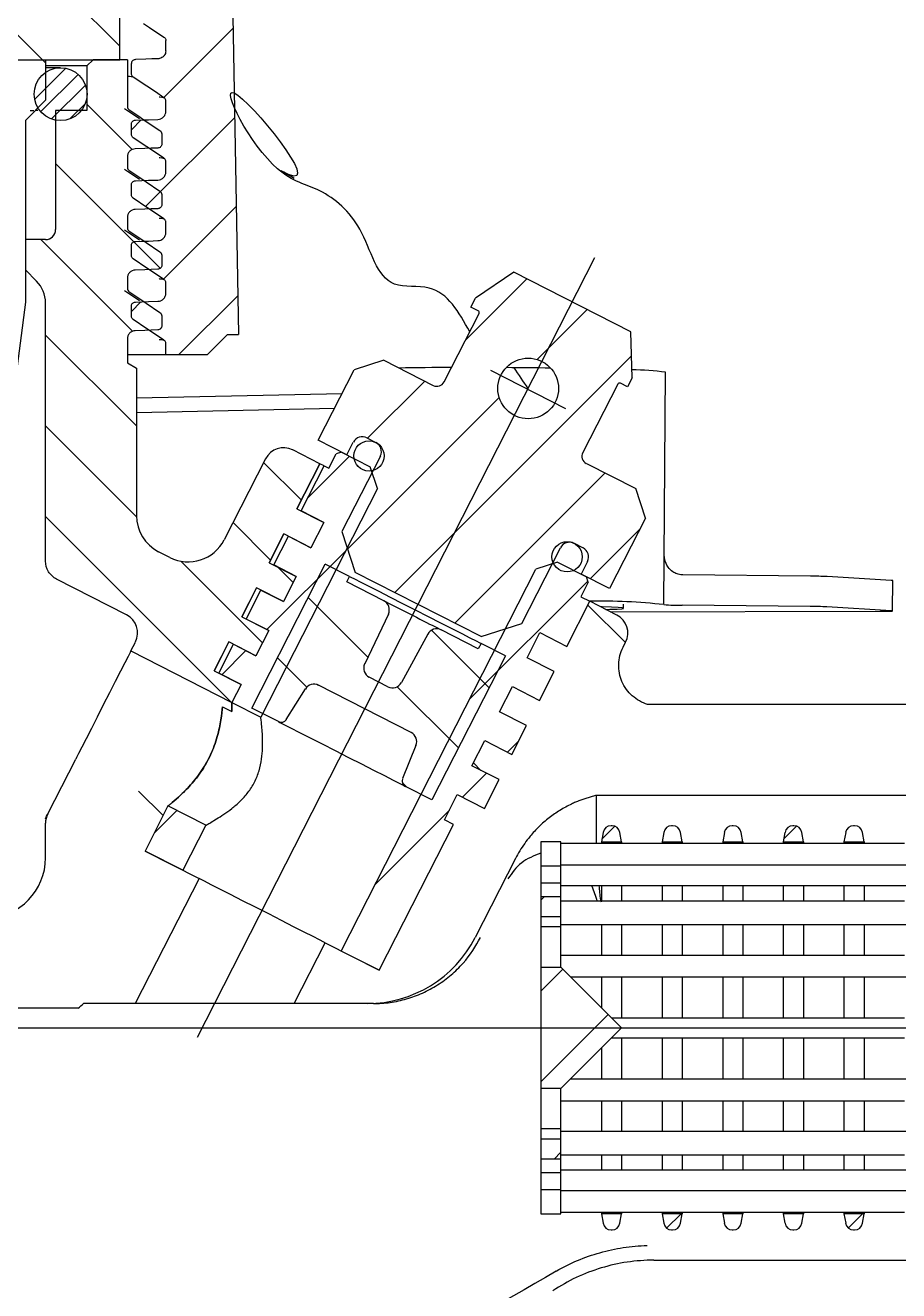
# Model space of a CAD drawing. Header units: inches. Extents: x -0.9 to 9.06, y 0 to 7.13.
# Drawn here: x 7.159 to 8.163, y 4.475 to 5.93 of the extents above; entities that cross this region are included whole.
import ezdxf

# ---------------------------------------------------------------- set-up
doc = ezdxf.new("R2010")
doc.units = ezdxf.units.IN
doc.header["$MEASUREMENT"] = 0
doc.layers.add('NETAFIM-L-DETL-013M', color=1, linetype='Continuous')
doc.layers.add('NETAFIM-L-DETL-TEXT-LEADER-025M', color=2, linetype='Continuous')

msp = doc.modelspace()

# ---------------------------------------------------------------- linework, layer by layer
at = {"layer": 'NETAFIM-L-DETL-013M'}
for p, q in [((7.3942, 6.1307), (7.4039, 5.5745)), ((7.2674, 5.9063), (7.1528, 6.0208)), ((7.2674, 5.8907), (7.2674, 6.0208)), ((7.1786, 5.8907), (7.1395, 5.9297)), ((7.2949, 5.9325), (7.3017, 5.9279)), ((7.3017, 5.9279), (7.3183, 5.9167)), ((7.3181, 5.8472), (7.3978, 5.9269)), ((7.3204, 5.9011), (7.3204, 5.9129)), ((7.1042, 5.8907), (7.1821, 5.8907)), ((7.1395, 5.8907), (7.2674, 5.8907)), ((7.1696, 5.8449), (7.2056, 5.8809)), ((7.1821, 5.8872), (7.1786, 5.8907)), ((7.1821, 5.8907), (7.1821, 5.8442)), ((7.2297, 5.8837), (7.1821, 5.8837)), ((7.1994, 5.8815), (7.1821, 5.8815)), ((7.2367, 5.8907), (7.2297, 5.8837)), ((7.2297, 5.8837), (7.2297, 5.8325)), ((7.2762, 5.8907), (7.2367, 5.8907)), ((7.2762, 5.8907), (7.2762, 5.8369)), ((7.2809, 5.8746), (7.2809, 5.8863)), ((7.2973, 5.8913), (7.2854, 5.8909)), ((7.3044, 5.8916), (7.2973, 5.8913)), ((7.3114, 5.8918), (7.3044, 5.8916)), ((7.1766, 5.831), (7.2195, 5.8739)), ((7.2987, 5.8602), (7.2829, 5.8708)), ((7.189, 5.8226), (7.228, 5.8615)), ((7.3085, 5.8536), (7.2987, 5.8602)), ((7.3183, 5.847), (7.3085, 5.8536)), ((7.1821, 5.8442), (7.1589, 5.8209)), ((7.21, 5.8227), (7.2279, 5.8405)), ((7.2818, 5.7874), (7.2297, 5.8395)), ((7.3204, 5.8314), (7.3204, 5.8432)), ((7.1643, 5.8325), (7.1686, 5.8325)), ((7.1734, 5.8325), (7.1705, 5.8325)), ((7.1937, 5.8325), (7.1937, 5.6954)), ((7.2297, 5.8325), (7.1937, 5.8325)), ((7.29, 5.8226), (7.2729, 5.8342)), ((7.2783, 5.833), (7.2881, 5.8264)), ((7.2881, 5.8264), (7.2979, 5.8198)), ((7.2929, 5.8214), (7.3004, 5.8217)), ((7.297, 5.7218), (7.3996, 5.8244)), ((7.3004, 5.8217), (7.3114, 5.8221)), ((7.1589, 5.8209), (7.1589, 5.6117)), ((7.2809, 5.81), (7.2922, 5.8214)), ((7.2809, 5.8156), (7.2809, 5.8165)), ((7.2809, 5.8132), (7.2809, 5.8156)), ((7.2809, 5.8049), (7.2809, 5.8132)), ((7.2854, 5.8212), (7.2929, 5.8214)), ((7.2979, 5.8198), (7.3137, 5.8093)), ((7.2987, 5.7905), (7.2829, 5.801)), ((7.3158, 5.8054), (7.3158, 5.7938)), ((7.2762, 5.7789), (7.2762, 5.7671)), ((7.2962, 5.7886), (7.2852, 5.7882)), ((7.3037, 5.7889), (7.2962, 5.7886)), ((7.3085, 5.7839), (7.2987, 5.7905)), ((7.3113, 5.7891), (7.3037, 5.7889)), ((7.3183, 5.7773), (7.3085, 5.7839)), ((7.3141, 5.6508), (7.1937, 5.7712)), ((7.29, 5.7529), (7.2729, 5.7644)), ((7.3204, 5.7616), (7.3204, 5.7734)), ((7.2783, 5.7633), (7.2881, 5.7567)), ((7.2854, 5.7514), (7.2929, 5.7517)), ((7.2881, 5.7567), (7.2979, 5.7501)), ((7.2929, 5.7517), (7.3004, 5.752)), ((7.2979, 5.7501), (7.3137, 5.7395)), ((7.3004, 5.752), (7.3114, 5.7523)), ((7.2809, 5.7458), (7.2809, 5.7468)), ((7.2809, 5.7435), (7.2809, 5.7458)), ((7.2809, 5.7352), (7.2809, 5.7435)), ((7.3158, 5.7357), (7.3158, 5.724)), ((7.2987, 5.7207), (7.2829, 5.7313)), ((7.3085, 5.7141), (7.2987, 5.7207)), ((7.3178, 5.6382), (7.4014, 5.7218)), ((7.2762, 5.7092), (7.2762, 5.6974)), ((7.2962, 5.7189), (7.2852, 5.7185)), ((7.3037, 5.7191), (7.2962, 5.7189)), ((7.3113, 5.7194), (7.3037, 5.7191)), ((7.3183, 5.7076), (7.3085, 5.7141)), ((7.29, 5.6831), (7.2729, 5.6947)), ((7.2783, 5.6936), (7.2881, 5.687)), ((7.3204, 5.6919), (7.3204, 5.7037)), ((7.1589, 5.6838), (7.1589, 5.6489)), ((7.1821, 5.6838), (7.1589, 5.6838)), ((7.2821, 5.5784), (7.1767, 5.6838)), ((7.2809, 5.6761), (7.2809, 5.6771)), ((7.2809, 5.6738), (7.2809, 5.6761)), ((7.2854, 5.6817), (7.2929, 5.682)), ((7.2881, 5.687), (7.2979, 5.6804)), ((7.2929, 5.682), (7.3004, 5.6822)), ((7.2979, 5.6804), (7.3137, 5.6698)), ((7.3004, 5.6822), (7.3114, 5.6826)), ((7.2809, 5.6654), (7.2809, 5.6738)), ((7.2987, 5.651), (7.2829, 5.6616)), ((7.3158, 5.6659), (7.3158, 5.6543)), ((7.3569, 4.7665), (7.8138, 5.6632)), ((7.1719, 5.6359), (7.1589, 5.6489)), ((7.2962, 5.6491), (7.2852, 5.6488)), ((7.3037, 5.6494), (7.2962, 5.6491)), ((7.3085, 5.6444), (7.2987, 5.651)), ((7.3113, 5.6497), (7.3037, 5.6494)), ((7.2762, 5.6395), (7.2762, 5.6277)), ((7.3183, 5.6378), (7.3085, 5.6444)), ((7.3204, 5.6222), (7.3204, 5.634)), ((7.6647, 5.5677), (7.7357, 5.6386)), ((7.7205, 5.6464), (7.6766, 5.6165)), ((7.8551, 5.5778), (7.7205, 5.6464)), ((7.29, 5.6134), (7.2729, 5.625)), ((7.2783, 5.6238), (7.2881, 5.6172)), ((7.3352, 5.5513), (7.4031, 5.6192)), ((7.1589, 5.6117), (7.1007, 5.1701)), ((7.1821, 5.3141), (7.1821, 5.6112)), ((7.2809, 5.6013), (7.2918, 5.6122)), ((7.2809, 5.6064), (7.2809, 5.6073)), ((7.2809, 5.604), (7.2809, 5.6064)), ((7.2809, 5.5957), (7.2809, 5.604)), ((7.2854, 5.612), (7.2929, 5.6122)), ((7.2881, 5.6172), (7.2979, 5.6106)), ((7.2929, 5.6122), (7.3004, 5.6125)), ((7.2979, 5.6106), (7.3137, 5.6001)), ((7.3004, 5.6125), (7.3114, 5.6129)), ((7.6713, 5.6062), (7.6766, 5.6165)), ((7.6796, 5.602), (7.6713, 5.6062)), ((7.7474, 5.546), (7.8048, 5.6034)), ((7.2987, 5.5813), (7.2829, 5.5918)), ((7.3158, 5.5962), (7.3158, 5.5846)), ((7.6405, 5.5201), (7.6806, 5.5988)), ((7.2962, 5.5794), (7.2852, 5.579)), ((7.3037, 5.5797), (7.2962, 5.5794)), ((7.3085, 5.5747), (7.2987, 5.5813)), ((7.3113, 5.5799), (7.3037, 5.5797)), ((7.3183, 5.5681), (7.3085, 5.5747)), ((7.3681, 5.5513), (7.3913, 5.5745)), ((7.3913, 5.5745), (7.4039, 5.5745)), ((7.8567, 5.5247), (7.8551, 5.5778)), ((7.2867, 5.4695), (7.1821, 5.574)), ((7.2762, 5.5697), (7.2762, 5.542)), ((7.3204, 5.5524), (7.3204, 5.5642)), ((7.3203, 5.5513), (7.3204, 5.5524)), ((7.3681, 5.5513), (7.3203, 5.5513)), ((7.571, 5.5451), (7.5372, 5.5341)), ((7.571, 5.5451), (7.628, 5.5161)), ((7.5836, 5.2778), (7.8559, 5.5502)), ((7.2762, 5.542), (7.2867, 5.536)), ((7.2867, 5.536), (7.2867, 5.3663)), ((7.4958, 5.453), (7.5372, 5.5341)), ((7.6936, 5.5337), (7.78, 5.4897)), ((7.8932, 5.2641), (7.8952, 5.5313)), ((7.5525, 5.4554), (7.6181, 5.5211)), ((7.8401, 5.5176), (7.8, 5.4389)), ((7.8515, 5.5144), (7.8432, 5.5186)), ((7.8567, 5.5247), (7.8515, 5.5144)), ((7.5231, 5.5064), (7.2867, 5.5014)), ((7.5293, 5.3279), (7.7038, 5.5024)), ((7.2867, 5.4851), (7.5147, 5.4899)), ((7.2867, 5.3651), (7.1821, 5.4697)), ((7.5286, 5.4363), (7.4958, 5.453)), ((7.5286, 5.4363), (7.536, 5.4508)), ((7.5516, 5.4558), (7.562, 5.4506)), ((7.435, 5.4318), (7.3876, 5.3386)), ((7.4974, 5.4261), (7.4663, 5.4419)), ((7.4839, 5.3868), (7.5317, 5.4347)), ((7.5077, 5.4208), (7.5162, 5.4374)), ((7.5224, 5.4394), (7.5162, 5.4374)), ((7.5224, 5.4394), (7.5556, 5.4225)), ((7.5671, 5.4349), (7.5228, 5.348)), ((7.4761, 5.3844), (7.4329, 5.4276)), ((7.4974, 5.4261), (7.471, 5.3743)), ((7.4711, 5.3743), (7.4975, 5.426)), ((7.4762, 5.3717), (7.5025, 5.4235)), ((7.4975, 5.426), (7.4974, 5.4261)), ((7.5025, 5.4235), (7.4975, 5.426)), ((7.5025, 5.4235), (7.5077, 5.4208)), ((7.5442, 5.4207), (7.5397, 5.4252)), ((7.5637, 5.3975), (7.5556, 5.4225)), ((7.6527, 5.2426), (7.8256, 5.4154)), ((7.804, 5.4264), (7.861, 5.3974)), ((7.5637, 5.3975), (7.4297, 5.1345)), ((7.872, 5.3635), (7.861, 5.3974)), ((7.471, 5.3743), (7.5021, 5.3585)), ((7.5021, 5.3585), (7.4762, 5.3717)), ((7.3955, 5.1519), (7.1821, 5.3653)), ((7.4409, 5.3153), (7.3977, 5.3585)), ((7.5021, 5.3585), (7.4873, 5.3295)), ((7.502, 5.3585), (7.502, 5.3585)), ((7.872, 5.3635), (7.8306, 5.2824)), ((7.4562, 5.3453), (7.4393, 5.3122)), ((7.4394, 5.3121), (7.4563, 5.3453)), ((7.4445, 5.3096), (7.4614, 5.3427)), ((7.4873, 5.3295), (7.4562, 5.3453)), ((7.4614, 5.3427), (7.4873, 5.3295)), ((7.5228, 5.348), (7.538, 5.3011)), ((7.8083, 5.2938), (7.8657, 5.3512)), ((7.7299, 5.2424), (7.7742, 5.3294)), ((7.7898, 5.3345), (7.8002, 5.3292)), ((7.325, 5.3183), (7.3121, 5.3249)), ((7.4316, 5.2202), (7.3378, 5.3139)), ((7.4367, 5.2353), (7.527, 5.3256)), ((7.4393, 5.3122), (7.4704, 5.2964)), ((7.7709, 5.3128), (7.7459, 5.3047)), ((7.7709, 5.3128), (7.8041, 5.2959)), ((7.8052, 5.3136), (7.7979, 5.2991)), ((7.4193, 5.145), (7.5038, 5.3107)), ((7.4704, 5.2964), (7.4445, 5.3096)), ((7.4668, 5.2893), (7.4488, 5.3074)), ((7.5317, 5.2964), (7.5038, 5.3107)), ((7.5222, 4.8656), (7.7459, 5.3047)), ((7.683, 5.2272), (7.538, 5.3011)), ((7.8306, 5.2824), (7.7979, 5.2991)), ((7.915, 5.2982), (7.9143, 5.2982)), ((8.0617, 5.2968), (7.915, 5.2982)), ((7.2753, 5.2523), (7.1948, 5.2933)), ((7.4246, 5.2832), (7.4077, 5.2501)), ((7.4078, 5.25), (7.4247, 5.2831)), ((7.4556, 5.2674), (7.4246, 5.2832)), ((7.4704, 5.2964), (7.4556, 5.2674)), ((7.5286, 5.2902), (7.5317, 5.2964)), ((7.5711, 5.2685), (7.5286, 5.2902)), ((7.5317, 5.2964), (7.5332, 5.2957)), ((7.5332, 5.2957), (7.5375, 5.2935)), ((7.5375, 5.2935), (7.5445, 5.2899)), ((7.5445, 5.2899), (7.5539, 5.2851)), ((7.5539, 5.2851), (7.5653, 5.2793)), ((7.6698, 5.1553), (7.8056, 5.2911)), ((7.8061, 5.2897), (7.7977, 5.2731)), ((7.8061, 5.2897), (7.8041, 5.2959)), ((8.1546, 5.2918), (8.0808, 5.2963)), ((8.1559, 5.2917), (8.1546, 5.2918)), ((8.1564, 5.2916), (8.1559, 5.2917)), ((8.1561, 5.2567), (8.1564, 5.2916)), ((7.4128, 5.2474), (7.4297, 5.2806)), ((7.4297, 5.2806), (7.4556, 5.2674)), ((7.5527, 5.2035), (7.4841, 5.2721)), ((7.5653, 5.2793), (7.5784, 5.2726)), ((7.5711, 5.2685), (7.5732, 5.2675)), ((7.5784, 5.2726), (7.5926, 5.2654)), ((7.7977, 5.2731), (7.808, 5.2678)), ((7.5732, 5.2675), (7.5766, 5.2657)), ((7.5766, 5.2657), (7.5803, 5.2638)), ((7.5803, 5.2638), (7.5843, 5.2618)), ((7.5843, 5.2618), (7.6085, 5.2495)), ((7.5926, 5.2654), (7.6073, 5.2579)), ((7.6073, 5.2579), (7.6221, 5.2504)), ((7.7816, 5.216), (7.808, 5.2678)), ((7.849, 5.2203), (7.8058, 5.2635)), ((7.8391, 5.252), (7.808, 5.2678)), ((7.8222, 5.2616), (7.82, 5.2617)), ((7.8329, 5.2612), (7.8222, 5.2616)), ((7.8265, 5.2584), (7.8311, 5.2586)), ((7.8311, 5.2586), (7.8395, 5.2589)), ((7.8315, 5.2558), (8.1416, 5.2563)), ((7.8407, 5.2607), (7.8329, 5.2612)), ((7.8395, 5.2589), (7.8447, 5.2593)), ((7.8453, 5.2602), (7.8407, 5.2607)), ((7.8447, 5.2593), (7.8467, 5.2597)), ((7.8467, 5.2597), (7.8453, 5.2602)), ((7.8467, 5.2598), (7.8467, 5.2644)), ((8.0615, 5.2619), (7.914, 5.2634)), ((8.1544, 5.2569), (8.0806, 5.2615)), ((8.1416, 5.2563), (8.1457, 5.2564)), ((8.1457, 5.2564), (8.1492, 5.2564)), ((8.1492, 5.2564), (8.1521, 5.2564)), ((8.1521, 5.2564), (8.1543, 5.2565)), ((8.1543, 5.2565), (8.1556, 5.2566)), ((8.1557, 5.2568), (8.1544, 5.2569)), ((8.1556, 5.2566), (8.1561, 5.2567)), ((8.1561, 5.2567), (8.1557, 5.2568)), ((7.4077, 5.2501), (7.4387, 5.2342)), ((7.4387, 5.2342), (7.4128, 5.2474)), ((7.5764, 5.2532), (7.5491, 5.1959)), ((7.6085, 5.2495), (7.6125, 5.2474)), ((7.6125, 5.2474), (7.6165, 5.2454)), ((7.6165, 5.2454), (7.6203, 5.2435)), ((7.6203, 5.2435), (7.6237, 5.2417)), ((7.6221, 5.2504), (7.6362, 5.2432)), ((7.6237, 5.2417), (7.6266, 5.2403)), ((7.6266, 5.2403), (7.6289, 5.2391)), ((7.6362, 5.2432), (7.6493, 5.2365)), ((7.683, 5.2272), (7.7299, 5.2424)), ((7.4387, 5.2342), (7.424, 5.2052)), ((7.6217, 5.2301), (7.5914, 5.1744)), ((7.6921, 5.1684), (7.626, 5.2345)), ((7.6289, 5.2391), (7.6305, 5.2383)), ((7.6305, 5.2383), (7.6313, 5.2379)), ((7.6313, 5.2379), (7.6372, 5.2349)), ((7.6797, 5.2132), (7.6372, 5.2349)), ((7.6493, 5.2365), (7.6608, 5.2307)), ((7.6608, 5.2307), (7.6702, 5.2259)), ((7.6702, 5.2259), (7.6772, 5.2223)), ((7.7358, 5.2029), (7.7506, 5.2319)), ((7.7506, 5.2319), (7.7816, 5.216)), ((7.2802, 5.2107), (7.2794, 5.2091)), ((7.2802, 5.2107), (7.2854, 5.221)), ((7.2802, 5.2107), (7.3965, 5.1514)), ((7.3929, 5.2211), (7.376, 5.1879)), ((7.3761, 5.1879), (7.393, 5.221)), ((7.3812, 5.1853), (7.3981, 5.2184)), ((7.3849, 5.1834), (7.4125, 5.2111)), ((7.424, 5.2052), (7.3929, 5.2211)), ((7.3981, 5.2184), (7.424, 5.2052)), ((7.6772, 5.2223), (7.6815, 5.2201)), ((7.6829, 5.2194), (7.6797, 5.2132)), ((7.6815, 5.2201), (7.6829, 5.2194)), ((7.7109, 5.2051), (7.6829, 5.2194)), ((7.8463, 5.2149), (7.8492, 5.2207)), ((7.2733, 5.1971), (7.2683, 5.1873)), ((7.277, 5.2045), (7.2733, 5.1971)), ((7.2794, 5.2091), (7.277, 5.2045)), ((7.4826, 5.1692), (7.4489, 5.2029)), ((7.7109, 5.2051), (7.6264, 5.0395)), ((7.7669, 5.1871), (7.7358, 5.2029)), ((7.2683, 5.1873), (7.2623, 5.1755)), ((7.376, 5.1879), (7.4071, 5.1721)), ((7.4071, 5.1721), (7.3812, 5.1853)), ((7.75, 5.1539), (7.7669, 5.1871)), ((7.2623, 5.1755), (7.2556, 5.1624)), ((7.4071, 5.1721), (7.3965, 5.1514)), ((7.459, 5.1319), (7.4809, 5.167)), ((7.6026, 5.1169), (7.496, 5.1712)), ((7.5759, 5.1696), (7.5544, 5.1805)), ((7.6569, 5.0992), (7.5865, 5.1696)), ((7.7041, 5.1407), (7.7189, 5.1697)), ((7.7189, 5.1697), (7.75, 5.1539)), ((7.2556, 5.1624), (7.2485, 5.1486)), ((7.2485, 5.1486), (7.2415, 5.1347)), ((7.3856, 5.1465), (7.3962, 5.1411)), ((7.3965, 5.1514), (7.4297, 5.1345)), ((7.4499, 5.1294), (7.4193, 5.145)), ((7.7352, 5.1249), (7.7041, 5.1407)), ((8.2949, 5.1492), (7.8745, 5.1492)), ((7.2415, 5.1347), (7.2348, 5.1216)), ((7.4499, 5.1294), (7.4515, 5.1286)), ((7.4515, 5.1286), (7.4562, 5.1262)), ((7.4562, 5.1262), (7.4638, 5.1223)), ((7.7183, 5.0918), (7.7352, 5.1249)), ((7.2288, 5.1098), (7.2238, 5.1)), ((7.2348, 5.1216), (7.2288, 5.1098)), ((7.4638, 5.1223), (7.4741, 5.1171)), ((7.4741, 5.1171), (7.4864, 5.1108)), ((7.4864, 5.1108), (7.5003, 5.1037)), ((7.2238, 5.1), (7.22, 5.0926)), ((7.5003, 5.1037), (7.5153, 5.0961)), ((7.5153, 5.0961), (7.5305, 5.0883)), ((7.6081, 5.1021), (7.5926, 5.0639)), ((7.6725, 5.0786), (7.6873, 5.1076)), ((7.6873, 5.1076), (7.7183, 5.0918)), ((7.7133, 5.0944), (7.7263, 5.1074)), ((7.1846, 5.0232), (7.2169, 5.0864)), ((7.2177, 5.088), (7.2169, 5.0864)), ((7.22, 5.0926), (7.2177, 5.088)), ((7.5305, 5.0883), (7.5455, 5.0807)), ((7.5455, 5.0807), (7.5594, 5.0736)), ((7.6828, 5.0734), (7.6742, 5.082)), ((7.5594, 5.0736), (7.5717, 5.0673)), ((7.5717, 5.0673), (7.582, 5.0621)), ((7.6614, 5.0425), (7.6891, 5.0702)), ((7.7036, 5.0628), (7.6725, 5.0786)), ((7.582, 5.0621), (7.5896, 5.0582)), ((7.5896, 5.0582), (7.5943, 5.0558)), ((7.5976, 5.0541), (7.5923, 5.0595)), ((7.5943, 5.0558), (7.5959, 5.055)), ((7.6264, 5.0395), (7.5959, 5.055)), ((7.6867, 5.0297), (7.7036, 5.0628)), ((7.3173, 5.0214), (7.289, 5.0496)), ((7.6408, 5.0165), (7.6556, 5.0455)), ((7.6556, 5.0455), (7.6867, 5.0297)), ((8.4605, 5.0446), (7.8157, 5.0446)), ((7.8157, 4.9895), (7.8157, 5.0446)), ((7.1834, 5.0208), (7.1843, 5.0226)), ((7.1843, 5.0226), (7.1846, 5.0232)), ((7.3229, 5.0324), (7.2965, 4.9806)), ((7.3069, 5.0011), (7.333, 5.0272)), ((7.3663, 5.0103), (7.3229, 5.0324)), ((7.5614, 4.9425), (7.6465, 5.0276)), ((7.1819, 5.0178), (7.1834, 5.0208)), ((7.1821, 4.9728), (7.1821, 5.0126)), ((7.3663, 5.0103), (7.34, 4.9585)), ((7.5657, 4.8435), (7.6512, 5.0112)), ((7.6512, 5.0112), (7.6408, 5.0165)), ((7.8219, 4.9942), (7.8367, 5.0091)), ((7.8335, 5.0097), (7.8324, 5.0097)), ((7.9032, 5.0097), (7.9021, 5.0097)), ((7.9729, 5.0097), (7.9718, 5.0097)), ((8.0311, 4.9948), (8.0456, 5.0092)), ((8.0427, 5.0097), (8.0416, 5.0097)), ((8.1124, 5.0097), (8.1113, 5.0097)), ((7.8232, 5.002), (7.8213, 4.9911)), ((7.8445, 4.9911), (7.8426, 5.002)), ((7.893, 5.002), (7.891, 4.9911)), ((7.9143, 4.9911), (7.9124, 5.002)), ((7.9627, 5.002), (7.9608, 4.9911)), ((7.984, 4.9911), (7.9821, 5.002)), ((8.0324, 5.002), (8.0305, 4.9911)), ((8.0537, 4.9911), (8.0518, 5.002)), ((8.1022, 5.002), (8.1002, 4.9911)), ((8.1235, 4.9911), (8.1215, 5.002)), ((7.2965, 4.9806), (7.3586, 4.949)), ((7.34, 4.9585), (7.2965, 4.9806)), ((7.7516, 4.9911), (7.7516, 4.9632)), ((7.7748, 4.9911), (7.7516, 4.9911)), ((7.7748, 4.9632), (7.7748, 4.9911)), ((7.7748, 4.9895), (7.8213, 4.9895)), ((7.8213, 4.9911), (7.8445, 4.9911)), ((7.8213, 4.9911), (7.8213, 4.9895)), ((7.8213, 4.9895), (7.8445, 4.9895)), ((7.8445, 4.9911), (7.8445, 4.9895)), ((7.8445, 4.9895), (7.891, 4.9895)), ((7.891, 4.9911), (7.9143, 4.9911)), ((7.891, 4.9911), (7.891, 4.9895)), ((7.891, 4.9895), (7.9143, 4.9895)), ((7.9143, 4.9911), (7.9143, 4.9895)), ((7.9143, 4.9895), (7.9608, 4.9895)), ((7.9608, 4.9911), (7.984, 4.9911)), ((7.9608, 4.9911), (7.9608, 4.9895)), ((7.9608, 4.9895), (7.984, 4.9895)), ((7.984, 4.9911), (7.984, 4.9895)), ((7.984, 4.9895), (8.0305, 4.9895)), ((8.0305, 4.9911), (8.0537, 4.9911)), ((8.0305, 4.9911), (8.0305, 4.9895)), ((8.0305, 4.9895), (8.0537, 4.9895)), ((8.0537, 4.9911), (8.0537, 4.9895)), ((8.0537, 4.9895), (8.1002, 4.9895)), ((8.1002, 4.9911), (8.1235, 4.9911)), ((8.1002, 4.9911), (8.1002, 4.9895)), ((8.1002, 4.9895), (8.1235, 4.9895)), ((8.1235, 4.9911), (8.1235, 4.9895)), ((8.1235, 4.9895), (8.17, 4.9895)), ((7.7225, 4.9719), (7.6763, 4.8813)), ((7.7516, 4.9632), (7.7516, 4.9437)), ((7.7748, 4.9632), (7.7516, 4.9632)), ((7.7748, 4.9647), (8.509, 4.9647)), ((7.7748, 4.9437), (7.7748, 4.9632)), ((7.3586, 4.949), (7.2853, 4.8051)), ((7.3602, 4.9482), (7.3586, 4.949)), ((7.3649, 4.9458), (7.3602, 4.9482)), ((7.3724, 4.9419), (7.3649, 4.9458)), ((7.3826, 4.9368), (7.3724, 4.9419)), ((7.3948, 4.9305), (7.3826, 4.9368)), ((7.7516, 4.9437), (7.7516, 4.9284)), ((7.7748, 4.9437), (7.7516, 4.9437)), ((7.7748, 4.9284), (7.7748, 4.9437)), ((7.7748, 4.9408), (8.5179, 4.9408)), ((7.8213, 4.9408), (7.8213, 4.9232)), ((7.8445, 4.9408), (7.8445, 4.9232)), ((7.891, 4.9408), (7.891, 4.9232)), ((7.9143, 4.9408), (7.9143, 4.9232)), ((7.9608, 4.9408), (7.9608, 4.9232)), ((7.984, 4.9408), (7.984, 4.9232)), ((8.0305, 4.9408), (8.0305, 4.9232)), ((8.0537, 4.9408), (8.0537, 4.9232)), ((8.1002, 4.9408), (8.1002, 4.9232)), ((8.1235, 4.9408), (8.1235, 4.9232)), ((7.4087, 4.9235), (7.3948, 4.9305)), ((7.4235, 4.9159), (7.4087, 4.9235)), ((7.7516, 4.9284), (7.7516, 4.9051)), ((7.7516, 4.9284), (7.7748, 4.9284)), ((7.7516, 4.924), (7.756, 4.9284)), ((7.7748, 4.9051), (7.7748, 4.9284)), ((7.7748, 4.9232), (7.8213, 4.9232)), ((7.8213, 4.9232), (7.8445, 4.9232)), ((7.8445, 4.9232), (7.891, 4.9232)), ((7.891, 4.9232), (7.9143, 4.9232)), ((7.9143, 4.9232), (7.9608, 4.9232)), ((7.9608, 4.9232), (7.984, 4.9232)), ((7.984, 4.9232), (8.0305, 4.9232)), ((8.0305, 4.9232), (8.0537, 4.9232)), ((8.0537, 4.9232), (8.1002, 4.9232)), ((8.1002, 4.9232), (8.1235, 4.9232)), ((8.1235, 4.9232), (8.17, 4.9232)), ((7.4387, 4.9082), (7.4235, 4.9159)), ((7.4535, 4.9006), (7.4387, 4.9082)), ((7.7516, 4.9051), (7.7516, 4.8933)), ((7.7748, 4.9051), (7.7516, 4.9051)), ((7.7748, 4.8933), (7.7748, 4.9051)), ((7.4673, 4.8936), (7.4535, 4.9006)), ((7.4796, 4.8873), (7.4673, 4.8936)), ((7.7516, 4.8933), (7.7516, 4.847)), ((7.7748, 4.8933), (7.7516, 4.8933)), ((7.7748, 4.896), (8.5272, 4.896)), ((7.7748, 4.847), (7.7748, 4.8933)), ((7.8213, 4.896), (7.8213, 4.861)), ((7.8445, 4.896), (7.8445, 4.861)), ((7.891, 4.896), (7.891, 4.861)), ((7.9143, 4.896), (7.9143, 4.861)), ((7.9608, 4.896), (7.9608, 4.861)), ((7.984, 4.896), (7.984, 4.861)), ((8.0305, 4.896), (8.0305, 4.861)), ((8.0537, 4.896), (8.0537, 4.861)), ((8.1002, 4.896), (8.1002, 4.861)), ((8.1235, 4.896), (8.1235, 4.861)), ((7.4897, 4.8822), (7.4796, 4.8873)), ((7.4973, 4.8783), (7.4897, 4.8822)), ((7.502, 4.8759), (7.4973, 4.8783)), ((7.5036, 4.8751), (7.502, 4.8759)), ((7.4679, 4.8051), (7.5036, 4.8751)), ((7.5036, 4.8751), (7.5657, 4.8435)), ((7.5657, 4.8435), (7.5222, 4.8656)), ((7.7516, 4.847), (7.7516, 4.7076)), ((7.7516, 4.847), (7.7748, 4.847)), ((7.7748, 4.861), (7.8213, 4.861)), ((7.8445, 4.7773), (7.7748, 4.847)), ((7.8213, 4.861), (7.8445, 4.861)), ((7.8445, 4.861), (7.891, 4.861)), ((7.891, 4.861), (7.9143, 4.861)), ((7.9143, 4.861), (7.9608, 4.861)), ((7.9608, 4.861), (7.984, 4.861)), ((7.984, 4.861), (8.0305, 4.861)), ((8.0305, 4.861), (8.0537, 4.861)), ((8.0537, 4.861), (8.1002, 4.861)), ((8.1002, 4.861), (8.1235, 4.861)), ((8.1235, 4.861), (8.17, 4.861)), ((7.7516, 4.8196), (7.7769, 4.8449)), ((7.786, 4.8358), (8.5366, 4.8358)), ((7.8213, 4.8358), (7.8213, 4.8005)), ((7.8445, 4.8358), (7.8445, 4.7886)), ((7.891, 4.8358), (7.891, 4.7886)), ((7.9143, 4.8358), (7.9143, 4.7886)), ((7.9608, 4.8358), (7.9608, 4.7886)), ((7.984, 4.8358), (7.984, 4.7886)), ((8.0305, 4.8358), (8.0305, 4.7886)), ((8.0537, 4.8358), (8.0537, 4.7886)), ((8.1002, 4.8358), (8.1002, 4.7886)), ((8.1235, 4.8358), (8.1235, 4.7886)), ((7.2853, 4.8051), (7.2259, 4.8051)), ((7.4679, 4.8051), (7.2853, 4.8051)), ((7.552, 4.8051), (7.4679, 4.8051)), ((7.5591, 4.8051), (7.552, 4.8051)), ((7.2197, 4.7997), (7.1007, 4.7997)), ((7.7516, 4.7152), (7.8291, 4.7927)), ((7.8332, 4.7886), (7.8445, 4.7886)), ((7.8445, 4.7886), (7.891, 4.7886)), ((7.891, 4.7886), (7.9143, 4.7886)), ((7.9143, 4.7886), (7.9608, 4.7886)), ((7.9608, 4.7886), (7.984, 4.7886)), ((7.984, 4.7886), (8.0305, 4.7886)), ((8.0305, 4.7886), (8.0537, 4.7886)), ((8.0537, 4.7886), (8.1002, 4.7886)), ((8.1002, 4.7886), (8.1235, 4.7886)), ((8.1235, 4.7886), (8.17, 4.7886)), ((7.7748, 4.7076), (7.8445, 4.7773)), ((7.8445, 4.7654), (7.8326, 4.7654)), ((7.891, 4.7654), (7.8445, 4.7654)), ((7.8445, 4.7654), (7.8445, 4.7182)), ((7.9143, 4.7654), (7.891, 4.7654)), ((7.891, 4.7654), (7.891, 4.7182)), ((7.9608, 4.7654), (7.9143, 4.7654)), ((7.9143, 4.7654), (7.9143, 4.7182)), ((7.984, 4.7654), (7.9608, 4.7654)), ((7.9608, 4.7654), (7.9608, 4.7182)), ((8.0305, 4.7654), (7.984, 4.7654)), ((7.984, 4.7654), (7.984, 4.7182)), ((8.0537, 4.7654), (8.0305, 4.7654)), ((8.0305, 4.7654), (8.0305, 4.7182)), ((8.1002, 4.7654), (8.0537, 4.7654)), ((8.0537, 4.7654), (8.0537, 4.7182)), ((8.1235, 4.7654), (8.1002, 4.7654)), ((8.1002, 4.7654), (8.1002, 4.7182)), ((8.17, 4.7654), (8.1235, 4.7654)), ((8.1235, 4.7654), (8.1235, 4.7182)), ((7.8213, 4.754), (7.8213, 4.7182)), ((8.5365, 4.7182), (7.7855, 4.7182)), ((7.7516, 4.7076), (7.7516, 4.6611)), ((7.7748, 4.7076), (7.7516, 4.7076)), ((7.7748, 4.6611), (7.7748, 4.7076)), ((7.8213, 4.693), (7.7748, 4.693)), ((7.8445, 4.693), (7.8213, 4.693)), ((7.8213, 4.693), (7.8213, 4.6581)), ((7.891, 4.693), (7.8445, 4.693)), ((7.8445, 4.693), (7.8445, 4.6581)), ((7.9143, 4.693), (7.891, 4.693)), ((7.891, 4.693), (7.891, 4.6581)), ((7.9608, 4.693), (7.9143, 4.693)), ((7.9143, 4.693), (7.9143, 4.6581)), ((7.984, 4.693), (7.9608, 4.693)), ((7.9608, 4.693), (7.9608, 4.6581)), ((8.0305, 4.693), (7.984, 4.693)), ((7.984, 4.693), (7.984, 4.6581)), ((8.0537, 4.693), (8.0305, 4.693)), ((8.0305, 4.693), (8.0305, 4.6581)), ((8.1002, 4.693), (8.0537, 4.693)), ((8.0537, 4.693), (8.0537, 4.6581)), ((8.1235, 4.693), (8.1002, 4.693)), ((8.1002, 4.693), (8.1002, 4.6581)), ((8.17, 4.693), (8.1235, 4.693)), ((8.1235, 4.693), (8.1235, 4.6581)), ((7.7516, 4.6611), (7.7516, 4.6494)), ((7.7748, 4.6611), (7.7516, 4.6611)), ((7.7748, 4.6494), (7.7748, 4.6611)), ((8.5273, 4.6581), (7.7748, 4.6581)), ((7.7516, 4.6494), (7.7516, 4.6262)), ((7.7516, 4.6494), (7.7748, 4.6494)), ((7.7748, 4.6262), (7.7748, 4.6494)), ((7.7669, 4.6262), (7.7748, 4.6341)), ((7.8213, 4.6309), (7.7748, 4.6309)), ((7.8445, 4.6309), (7.8213, 4.6309)), ((7.8213, 4.6309), (7.8213, 4.6135)), ((7.891, 4.6309), (7.8445, 4.6309)), ((7.8445, 4.6309), (7.8445, 4.6135)), ((7.9143, 4.6309), (7.891, 4.6309)), ((7.891, 4.6309), (7.891, 4.6135)), ((7.9608, 4.6309), (7.9143, 4.6309)), ((7.9143, 4.6309), (7.9143, 4.6135)), ((7.984, 4.6309), (7.9608, 4.6309)), ((7.9608, 4.6309), (7.9608, 4.6135)), ((8.0305, 4.6309), (7.984, 4.6309)), ((7.984, 4.6309), (7.984, 4.6135)), ((8.0537, 4.6309), (8.0305, 4.6309)), ((8.0305, 4.6309), (8.0305, 4.6135)), ((8.1002, 4.6309), (8.0537, 4.6309)), ((8.0537, 4.6309), (8.0537, 4.6135)), ((8.1235, 4.6309), (8.1002, 4.6309)), ((8.1002, 4.6309), (8.1002, 4.6135)), ((8.17, 4.6309), (8.1235, 4.6309)), ((8.1235, 4.6309), (8.1235, 4.6135)), ((7.7516, 4.6262), (7.7516, 4.6106)), ((7.7748, 4.6262), (7.7516, 4.6262)), ((7.7748, 4.6106), (7.7748, 4.6262)), ((7.7516, 4.6106), (7.7516, 4.5913)), ((7.7748, 4.6106), (7.7516, 4.6106)), ((8.5182, 4.6135), (7.7748, 4.6135)), ((7.7748, 4.5913), (7.7748, 4.6106)), ((7.7516, 4.5913), (7.7516, 4.5634)), ((7.7516, 4.5913), (7.7748, 4.5913)), ((7.7748, 4.5634), (7.7748, 4.5913)), ((8.5088, 4.5897), (7.7748, 4.5897)), ((7.7516, 4.5634), (7.7748, 4.5634)), ((7.8213, 4.5649), (7.7748, 4.5649)), ((7.8445, 4.5649), (7.8213, 4.5649)), ((7.8213, 4.5649), (7.8213, 4.5634)), ((7.8445, 4.5634), (7.8213, 4.5634)), ((7.8213, 4.5634), (7.8232, 4.5525)), ((7.8426, 4.5525), (7.8445, 4.5634)), ((7.891, 4.5649), (7.8445, 4.5649)), ((7.8445, 4.5649), (7.8445, 4.5634)), ((7.9143, 4.5649), (7.891, 4.5649)), ((7.891, 4.5649), (7.891, 4.5634)), ((7.9143, 4.5634), (7.891, 4.5634)), ((7.891, 4.5634), (7.893, 4.5525)), ((7.8963, 4.5469), (7.9129, 4.5634)), ((7.9124, 4.5525), (7.9143, 4.5634)), ((7.9608, 4.5649), (7.9143, 4.5649)), ((7.9143, 4.5649), (7.9143, 4.5634)), ((7.984, 4.5649), (7.9608, 4.5649)), ((7.9608, 4.5649), (7.9608, 4.5634)), ((7.984, 4.5634), (7.9608, 4.5634)), ((7.9608, 4.5634), (7.9627, 4.5525)), ((7.9821, 4.5525), (7.984, 4.5634)), ((8.0305, 4.5649), (7.984, 4.5649)), ((7.984, 4.5649), (7.984, 4.5634)), ((8.0537, 4.5649), (8.0305, 4.5649)), ((8.0305, 4.5649), (8.0305, 4.5634)), ((8.0537, 4.5634), (8.0305, 4.5634)), ((8.0305, 4.5634), (8.0324, 4.5525)), ((8.0518, 4.5525), (8.0537, 4.5634)), ((8.1002, 4.5649), (8.0537, 4.5649)), ((8.0537, 4.5649), (8.0537, 4.5634)), ((8.1235, 4.5649), (8.1002, 4.5649)), ((8.1002, 4.5649), (8.1002, 4.5634)), ((8.1235, 4.5634), (8.1002, 4.5634)), ((8.1002, 4.5634), (8.1022, 4.5525)), ((8.1053, 4.5471), (8.1216, 4.5634)), ((8.1215, 4.5525), (8.1235, 4.5634)), ((8.17, 4.5649), (8.1235, 4.5649)), ((8.1235, 4.5649), (8.1235, 4.5634)), ((7.8324, 4.5448), (7.8335, 4.5448)), ((7.9021, 4.5448), (7.9032, 4.5448)), ((7.9718, 4.5448), (7.9729, 4.5448)), ((8.0416, 4.5448), (8.0427, 4.5448)), ((8.1113, 4.5448), (8.1124, 4.5448)), ((7.8815, 4.51), (8.4605, 4.51))]:
    msp.add_line(p, q, dxfattribs=at)
for centre, radius in [((7.1994, 5.8511), 0.0304), ((7.7371, 5.5126), 0.0349), ((7.5541, 5.435), 0.0174), ((7.7819, 5.319), 0.0174)]:
    msp.add_circle(centre, radius, dxfattribs=at)
for centre, radius, start, end in [((7.1821, 5.6954), 0.0116, 270, 0), ((7.1472, 5.6112), 0.0349, 0, 45), ((7.6785, 5.5999), 0.00232, 333, 63), ((7.6564, 1.4389), 4.0978, 90.1048, 90.9476), ((7.6639, -2.1467), 7.6834, 89.2614, 89.6434), ((7.856, 5.2502), 0.2838, 82.0642, 89.9133), ((7.6322, 5.5244), 0.0093, 243, 333), ((7.8421, 5.5165), 0.00232, 63, 153), ((7.4557, 5.4212), 0.0232, 63, 153), ((7.5464, 5.4455), 0.0116, 63, 153), ((7.5567, 5.4402), 0.0116, 333, 63), ((7.8082, 5.4347), 0.0093, 153, 243), ((7.3332, 5.3663), 0.0465, 180, 243), ((7.3461, 5.3597), 0.0465, 243, 333), ((7.7845, 5.3241), 0.0116, 63, 153), ((7.7949, 5.3189), 0.0116, 333, 63), ((8.0599, 4.8223), 0.4744, 87.4682, 89.7733), ((7.8166, 4.5447), 0.7234, 83.9187, 90.7135), ((7.9107, 5.4819), 0.2186, 265.4159, 270.8738), ((8.0596, 4.7874), 0.4745, 87.4684, 89.7732), ((7.8285, 5.2313), 0.0232, 333, 63), ((7.4907, 5.1608), 0.0116, 63, 148), ((7.4531, 5.1356), 0.00697, 243, 328), ((7.5973, 5.1065), 0.0116, 338, 63), ((7.5991, 5.0612), 0.00697, 158, 243), ((7.2053, 5.0126), 0.0232, 153, 180), ((7.8324, 5.0004), 0.0093, 90, 170), ((7.8335, 5.0004), 0.0093, 10, 90), ((7.9021, 5.0004), 0.0093, 90, 170), ((7.9032, 5.0004), 0.0093, 10, 90), ((7.9718, 5.0004), 0.0093, 90, 170), ((7.9729, 5.0004), 0.0093, 10, 90), ((8.0416, 5.0004), 0.0093, 90, 170), ((8.0427, 5.0004), 0.0093, 10, 90), ((8.1113, 5.0004), 0.0093, 90, 170), ((8.1124, 5.0004), 0.0093, 10, 90), ((7.1124, 4.9728), 0.0697, 272, 0), ((7.1007, 4.9426), 0.1859, 309.7558, 312.3096), ((7.8324, 4.5541), 0.0093, 190, 270), ((7.8335, 4.5541), 0.0093, 270, 350), ((7.9021, 4.5541), 0.0093, 190, 270), ((7.9032, 4.5541), 0.0093, 270, 350), ((7.9718, 4.5541), 0.0093, 190, 270), ((7.9729, 4.5541), 0.0093, 270, 350), ((8.0416, 4.5541), 0.0093, 190, 270), ((8.0427, 4.5541), 0.0093, 270, 350), ((8.1113, 4.5541), 0.0093, 190, 270), ((8.1124, 4.5541), 0.0093, 270, 350)]:
    msp.add_arc(centre, radius, start, end, dxfattribs=at)
for centre, major_axis, ratio, start_param, end_param in [((7.5658, 5.2582), (0.0104, -0.0053), 0.994207, 0.02618, 1.570796), ((7.2647, 5.2316), (0.0106, 0.0207), 0.99863, 4.712389, 6.283185), ((7.6319, 5.2245), (-0.0104, 0.0053), 0.994207, 4.712389, 6.257005), ((7.5596, 5.1909), (0.0104, -0.0053), 0.994207, 3.167773, 4.712389), ((7.5811, 5.1799), (-0.0104, 0.0053), 0.994207, 1.570796, 3.115413), ((7.552, 4.9446), (0.1395, 0), 0.999568, 4.712389, 5.812121)]:
    msp.add_ellipse(centre, major_axis=major_axis, ratio=ratio, start_param=start_param, end_param=end_param, dxfattribs=at)
for points, knots in [([(7.3183, 5.9167), (7.3187, 5.9165), (7.3194, 5.9159), (7.3201, 5.9147), (7.3204, 5.9136), (7.3204, 5.913), (7.3204, 5.9129)], [0, 0, 0, 0, 0.258186, 0.60222, 0.946275, 1, 1, 1, 1]), ([(7.3204, 5.9011), (7.3203, 5.9001), (7.3201, 5.898), (7.3185, 5.8952), (7.3161, 5.8931), (7.3136, 5.892), (7.312, 5.8919), (7.3114, 5.8918)], [0, 0, 0, 0, 0.219572, 0.439138, 0.658707, 0.878278, 1, 1, 1, 1]), ([(7.2854, 5.8909), (7.2849, 5.8908), (7.2838, 5.8907), (7.2824, 5.8898), (7.2814, 5.8886), (7.2809, 5.8873), (7.2809, 5.8865), (7.2809, 5.8863)], [0, 0, 0, 0, 0.219568, 0.439142, 0.658708, 0.878277, 1, 1, 1, 1]), ([(7.2776, 5.8718), (7.2779, 5.8718), (7.282, 5.8715), (7.2821, 5.8712), (7.2822, 5.8709)], [0, 0, 0, 0, 0.072337, 1, 1, 1, 1]), ([(7.2829, 5.8708), (7.2826, 5.871), (7.2819, 5.8716), (7.2812, 5.8728), (7.2809, 5.8739), (7.2809, 5.8745), (7.2809, 5.8746)], [0, 0, 0, 0, 0.258176, 0.60224, 0.946274, 1, 1, 1, 1]), ([(7.6699, 5.5779), (7.6574, 5.6003), (7.6376, 5.6358), (7.5654, 5.6236), (7.552, 5.6988), (7.5008, 5.7439), (7.4365, 5.7558), (7.3433, 5.9358), (7.5078, 5.7332), (7.4468, 5.7665), (7.4597, 5.7593), (7.4679, 5.7546)], [0, 0, 0, 0, 0.126713, 0.20048, 0.338286, 0.456314, 0.556989, 0.743096, 0.951357, 0.968713, 1, 1, 1, 1]), ([(7.2762, 5.8369), (7.2762, 5.8361), (7.2764, 5.8354), (7.2771, 5.834), (7.2777, 5.8334), (7.2783, 5.833)], [0, 0, 0, 0, 0.5, 0.5, 1, 1, 1, 1]), ([(7.3128, 5.8481), (7.3131, 5.848), (7.3175, 5.8477), (7.3176, 5.8474), (7.3176, 5.8472)], [0, 0, 0, 0, 0.069238, 1, 1, 1, 1]), ([(7.3204, 5.8432), (7.3204, 5.8435), (7.3203, 5.8445), (7.3197, 5.8458), (7.3189, 5.8466), (7.3184, 5.847), (7.3183, 5.847)], [0, 0, 0, 0, 0.258201, 0.602248, 0.946287, 1, 1, 1, 1]), ([(7.3114, 5.8221), (7.3125, 5.8222), (7.3146, 5.8225), (7.3173, 5.8242), (7.3193, 5.8266), (7.3203, 5.8292), (7.3204, 5.8308), (7.3204, 5.8314)], [0, 0, 0, 0, 0.2195721, 0.4391396, 0.6587087, 0.878278, 1, 1, 1, 1]), ([(7.2809, 5.8165), (7.2809, 5.817), (7.281, 5.8181), (7.2818, 5.8195), (7.283, 5.8205), (7.2843, 5.8211), (7.2851, 5.8211), (7.2854, 5.8212)], [0, 0, 0, 0, 0.219571, 0.439138, 0.658711, 0.878283, 1, 1, 1, 1]), ([(7.3137, 5.8093), (7.3143, 5.8089), (7.3148, 5.8083), (7.3156, 5.8069), (7.3158, 5.8061), (7.3158, 5.8054)], [0, 0, 0, 0, 0.5, 0.5, 1, 1, 1, 1]), ([(7.2829, 5.801), (7.2826, 5.8013), (7.2819, 5.8018), (7.2812, 5.8031), (7.2809, 5.8042), (7.2809, 5.8048), (7.2809, 5.8049)], [0, 0, 0, 0, 0.258185, 0.602227, 0.946275, 1, 1, 1, 1]), ([(7.3158, 5.7938), (7.3158, 5.7927), (7.3153, 5.7914), (7.3136, 5.7896), (7.3123, 5.7892), (7.3113, 5.7891)], [0, 0, 0, 0, 0.5, 0.5, 1, 1, 1, 1]), ([(7.2852, 5.7882), (7.2841, 5.7882), (7.283, 5.7879), (7.2808, 5.787), (7.2797, 5.7863), (7.278, 5.7845), (7.2773, 5.7834), (7.2764, 5.7812), (7.2762, 5.78), (7.2762, 5.7789)], [0, 0, 0, 0, 0.25, 0.25, 0.5, 0.5, 0.75, 0.75, 1, 1, 1, 1]), ([(7.3128, 5.7783), (7.3131, 5.7783), (7.3175, 5.778), (7.3176, 5.7777), (7.3176, 5.7774)], [0, 0, 0, 0, 0.069238, 1, 1, 1, 1]), ([(7.2762, 5.7671), (7.2762, 5.7664), (7.2764, 5.7656), (7.2771, 5.7643), (7.2777, 5.7637), (7.2783, 5.7633)], [0, 0, 0, 0, 0.5, 0.5, 1, 1, 1, 1]), ([(7.3204, 5.7734), (7.3204, 5.7738), (7.3203, 5.7747), (7.3197, 5.7761), (7.3189, 5.7769), (7.3184, 5.7772), (7.3183, 5.7773)], [0, 0, 0, 0, 0.2581833, 0.602232, 0.9462865, 1, 1, 1, 1]), ([(7.2809, 5.7468), (7.2809, 5.7473), (7.281, 5.7484), (7.2818, 5.7497), (7.283, 5.7508), (7.2843, 5.7513), (7.2851, 5.7514), (7.2854, 5.7514)], [0, 0, 0, 0, 0.219572, 0.439139, 0.658712, 0.878285, 1, 1, 1, 1]), ([(7.3114, 5.7523), (7.3125, 5.7525), (7.3146, 5.7528), (7.3173, 5.7545), (7.3193, 5.7569), (7.3203, 5.7594), (7.3204, 5.7611), (7.3204, 5.7616)], [0, 0, 0, 0, 0.219572, 0.439136, 0.658709, 0.878278, 1, 1, 1, 1]), ([(7.2829, 5.7313), (7.2826, 5.7315), (7.2819, 5.7321), (7.2812, 5.7334), (7.2809, 5.7345), (7.2809, 5.7351), (7.2809, 5.7352)], [0, 0, 0, 0, 0.258171, 0.602228, 0.946256, 1, 1, 1, 1]), ([(7.3137, 5.7395), (7.3143, 5.7391), (7.3148, 5.7385), (7.3156, 5.7372), (7.3158, 5.7364), (7.3158, 5.7357)], [0, 0, 0, 0, 0.5, 0.5, 1, 1, 1, 1]), ([(7.3158, 5.724), (7.3158, 5.723), (7.3153, 5.7217), (7.3136, 5.7199), (7.3123, 5.7194), (7.3113, 5.7194)], [0, 0, 0, 0, 0.5, 0.5, 1, 1, 1, 1]), ([(7.2852, 5.7185), (7.2841, 5.7185), (7.283, 5.7182), (7.2808, 5.7173), (7.2797, 5.7166), (7.278, 5.7148), (7.2773, 5.7137), (7.2764, 5.7114), (7.2762, 5.7103), (7.2762, 5.7092)], [0, 0, 0, 0, 0.25, 0.25, 0.5, 0.5, 0.75, 0.75, 1, 1, 1, 1]), ([(7.3128, 5.7086), (7.3131, 5.7086), (7.3175, 5.7083), (7.3176, 5.708), (7.3176, 5.7077)], [0, 0, 0, 0, 0.069238, 1, 1, 1, 1]), ([(7.3204, 5.7037), (7.3204, 5.7041), (7.3203, 5.705), (7.3197, 5.7063), (7.3189, 5.7072), (7.3184, 5.7075), (7.3183, 5.7076)], [0, 0, 0, 0, 0.258184, 0.602234, 0.946275, 1, 1, 1, 1]), ([(7.2762, 5.6974), (7.2762, 5.6967), (7.2764, 5.6959), (7.2771, 5.6945), (7.2777, 5.694), (7.2783, 5.6936)], [0, 0, 0, 0, 0.5, 0.5, 1, 1, 1, 1]), ([(7.3114, 5.6826), (7.3125, 5.6828), (7.3146, 5.683), (7.3173, 5.6847), (7.3193, 5.6872), (7.3203, 5.6897), (7.3204, 5.6913), (7.3204, 5.6919)], [0, 0, 0, 0, 0.219571, 0.439139, 0.658708, 0.878278, 1, 1, 1, 1]), ([(7.2809, 5.6771), (7.2809, 5.6776), (7.281, 5.6786), (7.2818, 5.68), (7.283, 5.6811), (7.2843, 5.6816), (7.2851, 5.6817), (7.2854, 5.6817)], [0, 0, 0, 0, 0.219561, 0.439139, 0.658714, 0.878283, 1, 1, 1, 1]), ([(7.2829, 5.6616), (7.2826, 5.6618), (7.2819, 5.6624), (7.2812, 5.6636), (7.2809, 5.6647), (7.2809, 5.6653), (7.2809, 5.6654)], [0, 0, 0, 0, 0.258185, 0.602227, 0.946275, 1, 1, 1, 1]), ([(7.3137, 5.6698), (7.3143, 5.6694), (7.3148, 5.6688), (7.3156, 5.6674), (7.3158, 5.6667), (7.3158, 5.6659)], [0, 0, 0, 0, 0.5, 0.5, 1, 1, 1, 1]), ([(7.2852, 5.6488), (7.2841, 5.6487), (7.283, 5.6485), (7.2808, 5.6475), (7.2797, 5.6468), (7.278, 5.645), (7.2773, 5.6439), (7.2764, 5.6417), (7.2762, 5.6405), (7.2762, 5.6395)], [0, 0, 0, 0, 0.25, 0.25, 0.5, 0.5, 0.75, 0.75, 1, 1, 1, 1]), ([(7.3158, 5.6543), (7.3158, 5.6532), (7.3153, 5.652), (7.3136, 5.6502), (7.3123, 5.6497), (7.3113, 5.6497)], [0, 0, 0, 0, 0.5, 0.5, 1, 1, 1, 1]), ([(7.3128, 5.6389), (7.3131, 5.6388), (7.3175, 5.6385), (7.3176, 5.6382), (7.3176, 5.638)], [0, 0, 0, 0, 0.069238, 1, 1, 1, 1]), ([(7.3204, 5.634), (7.3204, 5.6344), (7.3203, 5.6353), (7.3197, 5.6366), (7.3189, 5.6374), (7.3184, 5.6378), (7.3183, 5.6378)], [0, 0, 0, 0, 0.2581833, 0.602232, 0.9462865, 1, 1, 1, 1]), ([(7.2762, 5.6277), (7.2762, 5.627), (7.2764, 5.6262), (7.2771, 5.6248), (7.2777, 5.6242), (7.2783, 5.6238)], [0, 0, 0, 0, 0.5, 0.5, 1, 1, 1, 1]), ([(7.3114, 5.6129), (7.3125, 5.613), (7.3146, 5.6133), (7.3173, 5.615), (7.3193, 5.6174), (7.3203, 5.62), (7.3204, 5.6216), (7.3204, 5.6222)], [0, 0, 0, 0, 0.2195721, 0.4391396, 0.6587087, 0.878278, 1, 1, 1, 1]), ([(7.2809, 5.6073), (7.2809, 5.6078), (7.281, 5.6089), (7.2818, 5.6103), (7.283, 5.6113), (7.2843, 5.6119), (7.2851, 5.6119), (7.2854, 5.612)], [0, 0, 0, 0, 0.219571, 0.439138, 0.658711, 0.878283, 1, 1, 1, 1]), ([(7.2829, 5.5918), (7.2826, 5.5921), (7.2819, 5.5926), (7.2812, 5.5939), (7.2809, 5.595), (7.2809, 5.5956), (7.2809, 5.5957)], [0, 0, 0, 0, 0.258185, 0.602227, 0.946275, 1, 1, 1, 1]), ([(7.3137, 5.6001), (7.3143, 5.5997), (7.3148, 5.5991), (7.3156, 5.5977), (7.3158, 5.5969), (7.3158, 5.5962)], [0, 0, 0, 0, 0.5, 0.5, 1, 1, 1, 1]), ([(7.2852, 5.579), (7.2841, 5.579), (7.283, 5.5788), (7.2808, 5.5778), (7.2797, 5.5771), (7.278, 5.5753), (7.2773, 5.5742), (7.2764, 5.572), (7.2762, 5.5708), (7.2762, 5.5697)], [0, 0, 0, 0, 0.25, 0.25, 0.5, 0.5, 0.75, 0.75, 1, 1, 1, 1]), ([(7.3158, 5.5846), (7.3158, 5.5835), (7.3153, 5.5823), (7.3136, 5.5805), (7.3123, 5.58), (7.3113, 5.5799)], [0, 0, 0, 0, 0.5, 0.5, 1, 1, 1, 1]), ([(7.3128, 5.5691), (7.3131, 5.5691), (7.3175, 5.5688), (7.3176, 5.5685), (7.3176, 5.5682)], [0, 0, 0, 0, 0.069238, 1, 1, 1, 1]), ([(7.3204, 5.5642), (7.3204, 5.5646), (7.3203, 5.5655), (7.3197, 5.5669), (7.3189, 5.5677), (7.3184, 5.568), (7.3183, 5.5681)], [0, 0, 0, 0, 0.2581833, 0.602232, 0.9462865, 1, 1, 1, 1]), ([(7.3203, 5.5513), (7.32, 5.5513), (7.3193, 5.5513), (7.3142, 5.5513), (7.3052, 5.5513), (7.2943, 5.5513), (7.2817, 5.5513), (7.2762, 5.5513)], [0, 0, 0, 0, 0.179924, 0.429648, 0.554448, 0.804173, 1, 1, 1, 1]), ([(7.1948, 5.2933), (7.1929, 5.2943), (7.1911, 5.2955), (7.188, 5.2984), (7.1866, 5.3001), (7.1833, 5.3055), (7.1821, 5.3098), (7.1821, 5.3141)], [0, 0, 0, 0, 0.25, 0.25, 0.5, 0.5, 1, 1, 1, 1]), ([(7.9143, 5.2982), (7.9122, 5.2985), (7.9081, 5.299), (7.9024, 5.3021), (7.8969, 5.3077), (7.8941, 5.3149), (7.8936, 5.3201), (7.8936, 5.3221), (7.8936, 5.3221)], [0, 0, 0, 0, 0.146762, 0.292799, 0.504162, 0.80979, 0.996534, 1, 1, 1, 1]), ([(7.8745, 5.1492), (7.8712, 5.1502), (7.8681, 5.1515), (7.8622, 5.1548), (7.8594, 5.1568), (7.8517, 5.1635), (7.8477, 5.1692), (7.8436, 5.1785), (7.8426, 5.1818), (7.8414, 5.1885), (7.8411, 5.1918), (7.8414, 5.2021), (7.8431, 5.2088), (7.8463, 5.2149)], [0, 0, 0, 0, 0.125, 0.125, 0.25, 0.25, 0.5, 0.5, 0.625, 0.625, 0.75, 0.75, 1, 1, 1, 1]), ([(7.3856, 5.1465), (7.3852, 5.1424), (7.3847, 5.1374), (7.3829, 5.1256), (7.3816, 5.1191), (7.3786, 5.1088), (7.3775, 5.1053), (7.3749, 5.0982), (7.3735, 5.0947), (7.3702, 5.0877), (7.3684, 5.0842), (7.3646, 5.0776), (7.3626, 5.0744), (7.3583, 5.0682), (7.3561, 5.0652), (7.3517, 5.0597), (7.3494, 5.0572), (7.3428, 5.0499), (7.3386, 5.0459), (7.3312, 5.0392), (7.3282, 5.0367), (7.325, 5.0342), (7.3242, 5.0335), (7.3231, 5.0326), (7.3229, 5.0324), (7.3229, 5.0324)], [0, 0, 0, 0, 0.125, 0.125, 0.25, 0.25, 0.3125, 0.3125, 0.375, 0.375, 0.4375, 0.4375, 0.5, 0.5, 0.5625, 0.5625, 0.625, 0.625, 0.75, 0.75, 0.875, 0.875, 0.9375, 0.9375, 1, 1, 1, 1]), ([(7.3229, 5.0324), (7.3229, 5.0324), (7.3231, 5.0326), (7.3242, 5.0335), (7.325, 5.0342), (7.3282, 5.0368), (7.3313, 5.0393), (7.3386, 5.0459), (7.3428, 5.05), (7.3517, 5.0596), (7.3561, 5.065), (7.3625, 5.0743), (7.3646, 5.0775), (7.3684, 5.0842), (7.3702, 5.0876), (7.3751, 5.0981), (7.3776, 5.1053), (7.3806, 5.1157), (7.3814, 5.119), (7.3828, 5.1255), (7.3833, 5.1286), (7.3847, 5.1374), (7.3852, 5.1424), (7.3856, 5.1465)], [0, 0, 0, 0, 0.0625, 0.0625, 0.125, 0.125, 0.25, 0.25, 0.375, 0.375, 0.5, 0.5, 0.5625, 0.5625, 0.625, 0.625, 0.75, 0.75, 0.8125, 0.8125, 0.875, 0.875, 1, 1, 1, 1]), ([(7.3965, 5.1514), (7.3965, 5.1514), (7.3965, 5.1505), (7.3965, 5.147), (7.3964, 5.1444), (7.3962, 5.1411)], [0, 0, 0, 0, 0.5, 0.5, 1, 1, 1, 1]), ([(7.3962, 5.1411), (7.3964, 5.1444), (7.3965, 5.147), (7.3965, 5.1496), (7.3965, 5.1503), (7.3965, 5.1512), (7.3965, 5.1514), (7.3965, 5.1514)], [0, 0, 0, 0, 0.5, 0.5, 0.75, 0.75, 1, 1, 1, 1]), ([(7.3663, 5.0103), (7.3663, 5.0103), (7.3669, 5.0105), (7.3689, 5.0116), (7.3703, 5.0125), (7.3759, 5.0157), (7.3812, 5.0188), (7.39, 5.0248), (7.3932, 5.0271), (7.3995, 5.0321), (7.4027, 5.0348), (7.409, 5.0409), (7.4121, 5.0443), (7.4177, 5.0516), (7.4203, 5.0557), (7.4246, 5.0641), (7.4263, 5.0685), (7.429, 5.0775), (7.4299, 5.0819), (7.4312, 5.0907), (7.4315, 5.0949), (7.4318, 5.103), (7.4318, 5.1068), (7.4315, 5.1175), (7.4309, 5.1235), (7.4302, 5.13), (7.43, 5.1317), (7.4297, 5.1339), (7.4297, 5.1345), (7.4297, 5.1345)], [0, 0, 0, 0, 0.0625, 0.0625, 0.125, 0.125, 0.25, 0.25, 0.3125, 0.3125, 0.375, 0.375, 0.4375, 0.4375, 0.5, 0.5, 0.5625, 0.5625, 0.625, 0.625, 0.6875, 0.6875, 0.75, 0.75, 0.875, 0.875, 0.9375, 0.9375, 1, 1, 1, 1]), ([(7.8157, 5.0446), (7.8141, 5.0442), (7.8108, 5.0434), (7.8059, 5.042), (7.8011, 5.0404), (7.7963, 5.0387), (7.7917, 5.0368), (7.7839, 5.0333), (7.7735, 5.0276), (7.7609, 5.0189), (7.7494, 5.0089), (7.7402, 4.9989), (7.733, 4.9895), (7.7273, 4.9809), (7.7241, 4.9749), (7.7225, 4.9719)], [0, 0, 0, 0, 0.04162, 0.083132, 0.124592, 0.166053, 0.207572, 0.249204, 0.374202, 0.499202, 0.623793, 0.748372, 0.832314, 0.916038, 1, 1, 1, 1]), ([(7.7516, 4.9781), (7.7437, 4.975), (7.7274, 4.9684), (7.7185, 4.9553), (7.7139, 4.9486)], [0, 0, 0, 0, 0.482554, 1, 1, 1, 1]), ([(7.8101, 4.9408), (7.8102, 4.9406), (7.8122, 4.9351), (7.8143, 4.929), (7.8162, 4.9232)], [0, 0, 0, 0, 0.043688, 1, 1, 1, 1]), ([(7.8185, 4.9408), (7.8189, 4.9355), (7.8192, 4.9295), (7.8207, 4.9229), (7.8209, 4.9222)], [0, 0, 0, 0, 0.893359, 1, 1, 1, 1]), ([(7.5591, 4.8051), (7.5655, 4.8051), (7.5719, 4.8056), (7.5848, 4.8074), (7.5911, 4.8088), (7.6036, 4.8124), (7.6096, 4.8146), (7.6215, 4.8199), (7.6273, 4.8231), (7.6383, 4.83), (7.6436, 4.8339), (7.6534, 4.8422), (7.658, 4.8468), (7.6706, 4.861), (7.6771, 4.8711), (7.6821, 4.8813)], [0, 0, 0, 0, 0.125, 0.125, 0.25, 0.25, 0.375, 0.375, 0.5, 0.5, 0.625, 0.625, 0.75, 0.75, 1, 1, 1, 1]), ([(7.7694, 4.4975), (7.7853, 4.5067), (7.802, 4.5137), (7.8284, 4.5211), (7.8374, 4.5231), (7.851, 4.5252), (7.8556, 4.5257), (7.8647, 4.5266), (7.8693, 4.5268), (7.8738, 4.527)], [0, 0, 0, 0, 0.5, 0.5, 0.75, 0.75, 0.875, 0.875, 1, 1, 1, 1]), ([(7.7692, 4.4975), (7.6403, 4.4191), (7.4997, 4.3578), (7.279, 4.2939), (7.2016, 4.2791), (7.1233, 4.2716)], [0.0456943, 0.0456943, 0.0456943, 0.0456943, 0.4218138, 0.4218138, 0.6165761, 0.6165761, 0.6165761, 0.6165761]), ([(7.8815, 4.51), (7.8609, 4.51), (7.8408, 4.507), (7.8113, 4.4981), (7.8017, 4.4944), (7.7831, 4.4857), (7.7742, 4.4806), (7.7656, 4.4749)], [0, 0, 0, 0, 0.5, 0.5, 0.75, 0.75, 1, 1, 1, 1])]:
    msp.add_open_spline(points, degree=3, knots=knots, dxfattribs=at)
for points in [[(7.7371, 5.5126), (7.7317, 5.5206), (7.7263, 5.5285), (7.7209, 5.5365)], [(7.7692, 4.4975), (7.7693, 4.4975), (7.7693, 4.4975), (7.7694, 4.4975)]]:
    msp.add_open_spline(points, degree=3, dxfattribs=at)
at = {"layer": 'NETAFIM-L-DETL-TEXT-LEADER-025M'}
msp.add_line((4.1279, 4.7773), (8.699, 4.7773), dxfattribs=at)

doc.saveas('drawing.dxf')
